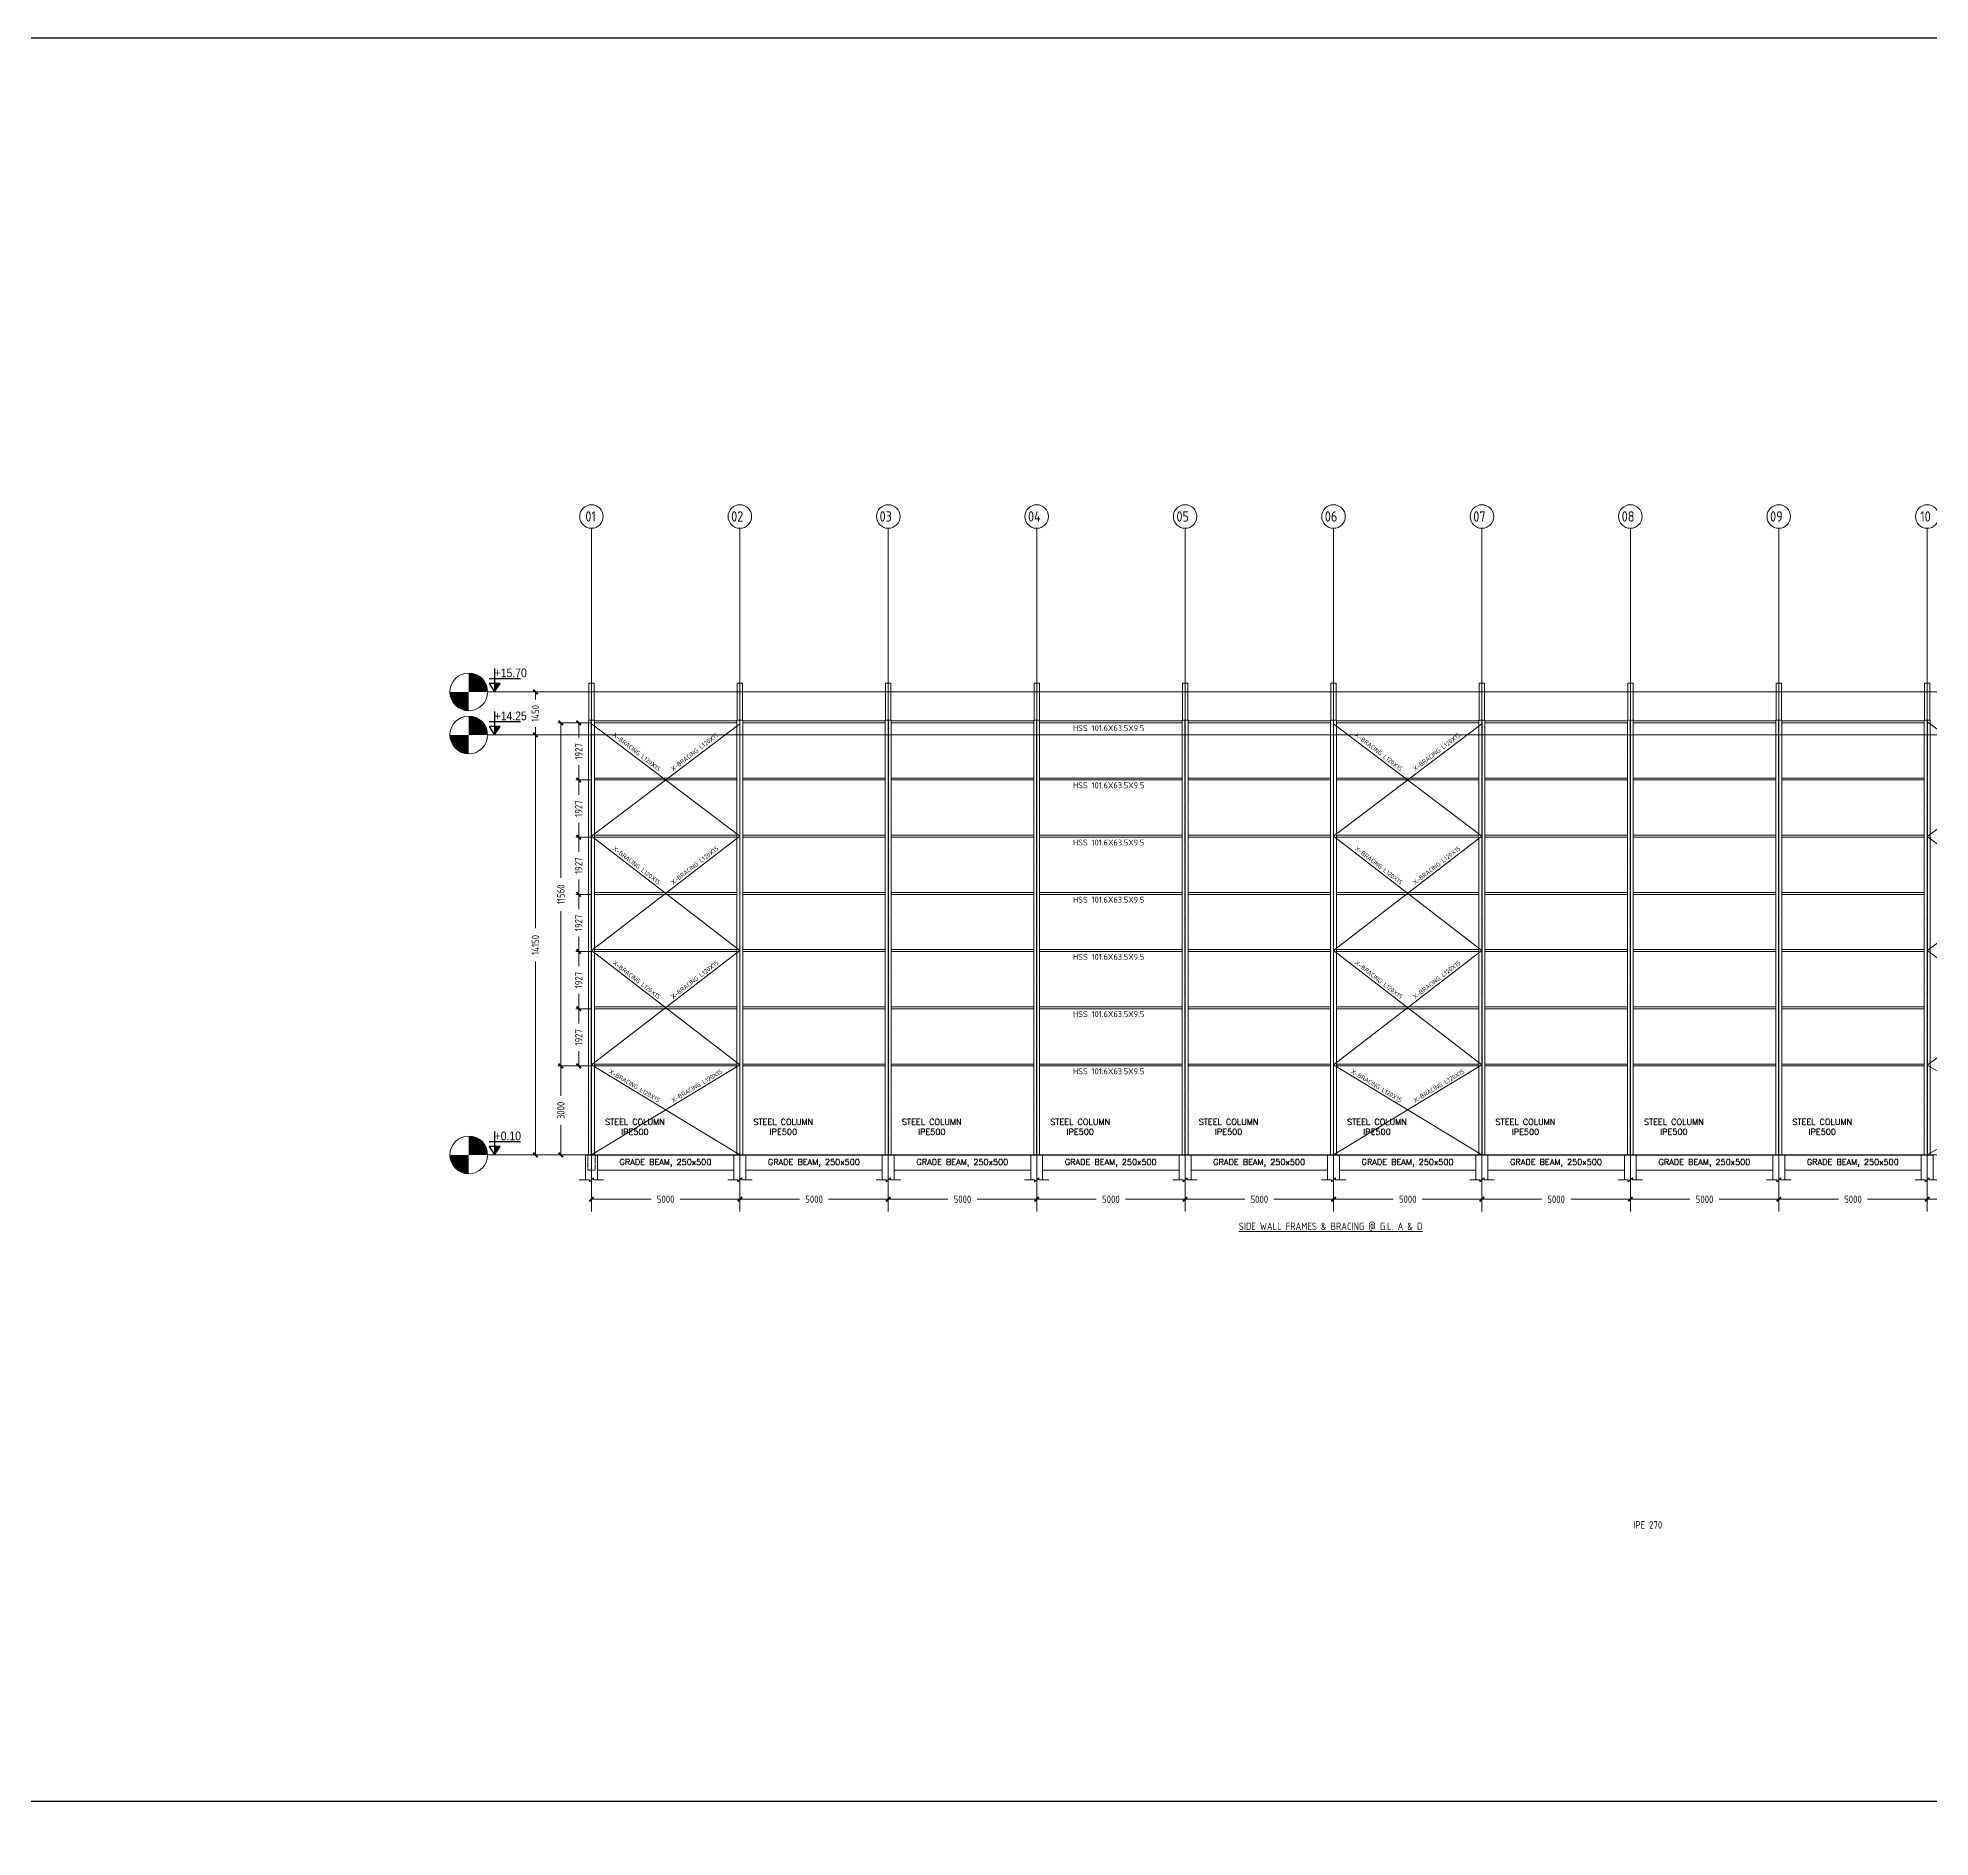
# Model space of a CAD drawing. Header units: millimetres. Extents: x -388065 to 2372687422, y -192755 to 667797.
# Drawn here: x 300848 to 364598, y 577707 to 638332 of the extents above; entities that cross this region are included whole.
import ezdxf

# ---------------------------------------------------------------- set-up
doc = ezdxf.new("R2010")
doc.units = ezdxf.units.MM
for name, pattern in [('CENTER', [2, 1.25, -0.25, 0.25, -0.25]), ('DASHED2', [0.375, 0.25, -0.125]), ('HIDDEN2', [4.7625, 3.175, -1.5875])]:
    doc.linetypes.add(name, pattern=pattern)
for name, color, linetype, lineweight in [('A-FLOR-LEVL', 51, 'Continuous', 9), ('BEAMS', 6, 'Continuous', 30), ('KOT-20', 2, 'Continuous', 20), ('KOT-30', 3, 'Continuous', 0), ('STR-BEAM_EXPOSED', 5, 'DASHED2', 30), ('STR-CL', 1, 'CENTER', 9), ('STR-CONC_IN_SEC', 7, 'Continuous', 15), ('STR-CONC_IN_SEC_HIDD', 7, 'HIDDEN2', 15), ('STR-DIM', 1, 'Continuous', 9), ('STR-GRID', 248, 'Continuous', 9), ('STR-STEEL_IN_SEC', 6, 'Continuous', 15), ('STR-STEEL_IN_SEC_HIDD', 6, 'HIDDEN2', 15), ('STR-TEXT', 7, 'Continuous', 9)]:
    doc.layers.add(name, color=color, linetype=linetype, lineweight=lineweight)
doc.layers.add('BINA', color=7, linetype='Continuous')
doc.styles.add('ARİEL TUR', font='arial.ttf', dxfattribs={"width": 0.85})
doc.styles.add('MINA_MM_ANNOT_PLAN', font='dim.shx', dxfattribs={"height": 350})
doc.styles.add('MINA_MM_LAYOUT', font='dim.shx', dxfattribs={"height": 250})
doc.styles.add('MINA_MM_X-SEC', font='romans.shx', dxfattribs={"height": 125})
doc.dimstyles.new('MINA_MM_LAYOUT', dxfattribs={"dimtxt": 250, "dimasz": 150, "dimexe": 100, "dimexo": 100, "dimgap": 50, "dimtad": 0, "dimdec": 0, "dimzin": 0, "dimdsep": 46, "dimtxsty": 'MINA_MM_LAYOUT', "dimblk": 'ARCHTICK', "dimcen": 0.09, "dimclrd": 256, "dimclre": 256, "dimclrt": 7, "dimadec": 0, "dimazin": 0, "dimtfac": 1, "dimtdec": 0, "dimtix": 1, "dimtofl": 0, "dimtmove": 0, "dimatfit": 0, "dimfxl": 1, "dimtolj": 1, "dimtzin": 0, "dimlwd": -1, "dimlwe": -1, "dimarcsym": 0})

# ---------------------------------------------------------------- blocks, each defined once
blk = doc.blocks.new('*U1205')
blk.add_lwpolyline([(-56558, 29706), (-56558, -29706), (56558, -29706)])
blk = doc.blocks.new('*U1206')
at = {"color": 0, "linetype": 'ByBlock', "lineweight": -2, "transparency": 16777216}
blk.add_blockref('*U1205', (226230, 356472), dxfattribs=at)
blk = doc.blocks.new('_ARCHTICK')
at = {"color": 0, "linetype": 'ByBlock', "const_width": 0.4}
blk.add_lwpolyline([(-0.5, -0.5), (0.5, 0.5)], dxfattribs=at)
blk = doc.blocks.new('*D1654')
at = {"layer": 'Defpoints', "color": 0, "ltscale": 10, "transparency": 16777216}
for p in [(319498, 599547), (324498, 599547), (324498, 599201)]:
    blk.add_point(p, dxfattribs=at)
at = {"layer": 'STR-DIM', "ltscale": 10, "transparency": 16777216}
for p, q in [((319498, 599447), (319498, 599101)), ((324498, 599447), (324498, 599101)), ((319498, 599201), (321507, 599201)), ((324498, 599201), (322488, 599201))]:
    blk.add_line(p, q, dxfattribs=at)
at = {"layer": 'STR-DIM', "ltscale": 10, "transparency": 16777216, "xscale": 150, "yscale": 150, "zscale": 150, "rotation": 180}
blk.add_blockref('_ARCHTICK', (319498, 599201), dxfattribs=at)
at = {"layer": 'STR-DIM', "ltscale": 10, "transparency": 16777216, "xscale": 150, "yscale": 150, "zscale": 150}
blk.add_blockref('_ARCHTICK', (324498, 599201), dxfattribs=at)
at = {"layer": 'STR-DIM', "color": 7, "ltscale": 10, "transparency": 16777216, "insert": (321998, 599201), "char_height": 250, "attachment_point": 5, "style": 'MINA_MM_LAYOUT'}
blk.add_mtext('\\A1;5000', dxfattribs=at)
blk = doc.blocks.new('*D1655')
at = {"layer": 'Defpoints', "color": 0, "ltscale": 10, "transparency": 16777216}
for p in [(324498, 599547), (329498, 599547), (329498, 599201)]:
    blk.add_point(p, dxfattribs=at)
at = {"layer": 'STR-DIM', "ltscale": 10, "transparency": 16777216}
for p, q in [((324498, 599447), (324498, 599101)), ((329498, 599447), (329498, 599101)), ((324498, 599201), (326507, 599201)), ((329498, 599201), (327488, 599201))]:
    blk.add_line(p, q, dxfattribs=at)
at = {"layer": 'STR-DIM', "ltscale": 10, "transparency": 16777216, "xscale": 150, "yscale": 150, "zscale": 150, "rotation": 180}
blk.add_blockref('_ARCHTICK', (324498, 599201), dxfattribs=at)
at = {"layer": 'STR-DIM', "ltscale": 10, "transparency": 16777216, "xscale": 150, "yscale": 150, "zscale": 150}
blk.add_blockref('_ARCHTICK', (329498, 599201), dxfattribs=at)
at = {"layer": 'STR-DIM', "color": 7, "ltscale": 10, "transparency": 16777216, "insert": (326998, 599201), "char_height": 250, "attachment_point": 5, "style": 'MINA_MM_LAYOUT'}
blk.add_mtext('\\A1;5000', dxfattribs=at)
blk = doc.blocks.new('*D1656')
at = {"layer": 'Defpoints', "color": 0, "ltscale": 10, "transparency": 16777216}
for p in [(329498, 599547), (334498, 599547), (334498, 599201)]:
    blk.add_point(p, dxfattribs=at)
at = {"layer": 'STR-DIM', "ltscale": 10, "transparency": 16777216}
for p, q in [((329498, 599447), (329498, 599101)), ((334498, 599447), (334498, 599101)), ((329498, 599201), (331507, 599201)), ((334498, 599201), (332488, 599201))]:
    blk.add_line(p, q, dxfattribs=at)
at = {"layer": 'STR-DIM', "ltscale": 10, "transparency": 16777216, "xscale": 150, "yscale": 150, "zscale": 150, "rotation": 180}
blk.add_blockref('_ARCHTICK', (329498, 599201), dxfattribs=at)
at = {"layer": 'STR-DIM', "ltscale": 10, "transparency": 16777216, "xscale": 150, "yscale": 150, "zscale": 150}
blk.add_blockref('_ARCHTICK', (334498, 599201), dxfattribs=at)
at = {"layer": 'STR-DIM', "color": 7, "ltscale": 10, "transparency": 16777216, "insert": (331998, 599201), "char_height": 250, "attachment_point": 5, "style": 'MINA_MM_LAYOUT'}
blk.add_mtext('\\A1;5000', dxfattribs=at)
blk = doc.blocks.new('*D1657')
at = {"layer": 'Defpoints', "color": 0, "ltscale": 10, "transparency": 16777216}
for p in [(334498, 599547), (339498, 599547), (339498, 599201)]:
    blk.add_point(p, dxfattribs=at)
at = {"layer": 'STR-DIM', "ltscale": 10, "transparency": 16777216}
for p, q in [((334498, 599447), (334498, 599101)), ((339498, 599447), (339498, 599101)), ((334498, 599201), (336507, 599201)), ((339498, 599201), (337488, 599201))]:
    blk.add_line(p, q, dxfattribs=at)
at = {"layer": 'STR-DIM', "ltscale": 10, "transparency": 16777216, "xscale": 150, "yscale": 150, "zscale": 150, "rotation": 180}
blk.add_blockref('_ARCHTICK', (334498, 599201), dxfattribs=at)
at = {"layer": 'STR-DIM', "ltscale": 10, "transparency": 16777216, "xscale": 150, "yscale": 150, "zscale": 150}
blk.add_blockref('_ARCHTICK', (339498, 599201), dxfattribs=at)
at = {"layer": 'STR-DIM', "color": 7, "ltscale": 10, "transparency": 16777216, "insert": (336998, 599201), "char_height": 250, "attachment_point": 5, "style": 'MINA_MM_LAYOUT'}
blk.add_mtext('\\A1;5000', dxfattribs=at)
blk = doc.blocks.new('*D1658')
at = {"layer": 'Defpoints', "color": 0, "ltscale": 10, "transparency": 16777216}
for p in [(339498, 599547), (344498, 599547), (344498, 599201)]:
    blk.add_point(p, dxfattribs=at)
at = {"layer": 'STR-DIM', "ltscale": 10, "transparency": 16777216}
for p, q in [((339498, 599447), (339498, 599101)), ((344498, 599447), (344498, 599101)), ((339498, 599201), (341507, 599201)), ((344498, 599201), (342488, 599201))]:
    blk.add_line(p, q, dxfattribs=at)
at = {"layer": 'STR-DIM', "ltscale": 10, "transparency": 16777216, "xscale": 150, "yscale": 150, "zscale": 150, "rotation": 180}
blk.add_blockref('_ARCHTICK', (339498, 599201), dxfattribs=at)
at = {"layer": 'STR-DIM', "ltscale": 10, "transparency": 16777216, "xscale": 150, "yscale": 150, "zscale": 150}
blk.add_blockref('_ARCHTICK', (344498, 599201), dxfattribs=at)
at = {"layer": 'STR-DIM', "color": 7, "ltscale": 10, "transparency": 16777216, "insert": (341998, 599201), "char_height": 250, "attachment_point": 5, "style": 'MINA_MM_LAYOUT'}
blk.add_mtext('\\A1;5000', dxfattribs=at)
blk = doc.blocks.new('*D1659')
at = {"layer": 'Defpoints', "color": 0, "ltscale": 10, "transparency": 16777216}
for p in [(344498, 599547), (349498, 599547), (349498, 599201)]:
    blk.add_point(p, dxfattribs=at)
at = {"layer": 'STR-DIM', "ltscale": 10, "transparency": 16777216}
for p, q in [((344498, 599447), (344498, 599101)), ((349498, 599447), (349498, 599101)), ((344498, 599201), (346507, 599201)), ((349498, 599201), (347488, 599201))]:
    blk.add_line(p, q, dxfattribs=at)
at = {"layer": 'STR-DIM', "ltscale": 10, "transparency": 16777216, "xscale": 150, "yscale": 150, "zscale": 150, "rotation": 180}
blk.add_blockref('_ARCHTICK', (344498, 599201), dxfattribs=at)
at = {"layer": 'STR-DIM', "ltscale": 10, "transparency": 16777216, "xscale": 150, "yscale": 150, "zscale": 150}
blk.add_blockref('_ARCHTICK', (349498, 599201), dxfattribs=at)
at = {"layer": 'STR-DIM', "color": 7, "ltscale": 10, "transparency": 16777216, "insert": (346998, 599201), "char_height": 250, "attachment_point": 5, "style": 'MINA_MM_LAYOUT'}
blk.add_mtext('\\A1;5000', dxfattribs=at)
blk = doc.blocks.new('*D1660')
at = {"layer": 'Defpoints', "color": 0, "ltscale": 10, "transparency": 16777216}
for p in [(349498, 599547), (354498, 599547), (354498, 599201)]:
    blk.add_point(p, dxfattribs=at)
at = {"layer": 'STR-DIM', "ltscale": 10, "transparency": 16777216}
for p, q in [((349498, 599447), (349498, 599101)), ((354498, 599447), (354498, 599101)), ((349498, 599201), (351507, 599201)), ((354498, 599201), (352488, 599201))]:
    blk.add_line(p, q, dxfattribs=at)
at = {"layer": 'STR-DIM', "ltscale": 10, "transparency": 16777216, "xscale": 150, "yscale": 150, "zscale": 150, "rotation": 180}
blk.add_blockref('_ARCHTICK', (349498, 599201), dxfattribs=at)
at = {"layer": 'STR-DIM', "ltscale": 10, "transparency": 16777216, "xscale": 150, "yscale": 150, "zscale": 150}
blk.add_blockref('_ARCHTICK', (354498, 599201), dxfattribs=at)
at = {"layer": 'STR-DIM', "color": 7, "ltscale": 10, "transparency": 16777216, "insert": (351998, 599201), "char_height": 250, "attachment_point": 5, "style": 'MINA_MM_LAYOUT'}
blk.add_mtext('\\A1;5000', dxfattribs=at)
blk = doc.blocks.new('*D1661')
at = {"layer": 'Defpoints', "color": 0, "ltscale": 10, "transparency": 16777216}
for p in [(354498, 599547), (359498, 599547), (359498, 599201)]:
    blk.add_point(p, dxfattribs=at)
at = {"layer": 'STR-DIM', "ltscale": 10, "transparency": 16777216}
for p, q in [((354498, 599447), (354498, 599101)), ((359498, 599447), (359498, 599101)), ((354498, 599201), (356507, 599201)), ((359498, 599201), (357488, 599201))]:
    blk.add_line(p, q, dxfattribs=at)
at = {"layer": 'STR-DIM', "ltscale": 10, "transparency": 16777216, "xscale": 150, "yscale": 150, "zscale": 150, "rotation": 180}
blk.add_blockref('_ARCHTICK', (354498, 599201), dxfattribs=at)
at = {"layer": 'STR-DIM', "ltscale": 10, "transparency": 16777216, "xscale": 150, "yscale": 150, "zscale": 150}
blk.add_blockref('_ARCHTICK', (359498, 599201), dxfattribs=at)
at = {"layer": 'STR-DIM', "color": 7, "ltscale": 10, "transparency": 16777216, "insert": (356998, 599201), "char_height": 250, "attachment_point": 5, "style": 'MINA_MM_LAYOUT'}
blk.add_mtext('\\A1;5000', dxfattribs=at)
blk = doc.blocks.new('*D1662')
at = {"layer": 'Defpoints', "color": 0, "ltscale": 10, "transparency": 16777216}
for p in [(359498, 599547), (364498, 599547), (364498, 599201)]:
    blk.add_point(p, dxfattribs=at)
at = {"layer": 'STR-DIM', "ltscale": 10, "transparency": 16777216}
for p, q in [((359498, 599447), (359498, 599101)), ((364498, 599447), (364498, 599101)), ((359498, 599201), (361507, 599201)), ((364498, 599201), (362488, 599201))]:
    blk.add_line(p, q, dxfattribs=at)
at = {"layer": 'STR-DIM', "ltscale": 10, "transparency": 16777216, "xscale": 150, "yscale": 150, "zscale": 150, "rotation": 180}
blk.add_blockref('_ARCHTICK', (359498, 599201), dxfattribs=at)
at = {"layer": 'STR-DIM', "ltscale": 10, "transparency": 16777216, "xscale": 150, "yscale": 150, "zscale": 150}
blk.add_blockref('_ARCHTICK', (364498, 599201), dxfattribs=at)
at = {"layer": 'STR-DIM', "color": 7, "ltscale": 10, "transparency": 16777216, "insert": (361998, 599201), "char_height": 250, "attachment_point": 5, "style": 'MINA_MM_LAYOUT'}
blk.add_mtext('\\A1;5000', dxfattribs=at)
blk = doc.blocks.new('*D1663')
at = {"layer": 'Defpoints', "color": 0, "ltscale": 10, "transparency": 16777216}
for p in [(364498, 599547), (369798, 599547), (369798, 599201)]:
    blk.add_point(p, dxfattribs=at)
at = {"layer": 'STR-DIM', "ltscale": 10, "transparency": 16777216}
for p, q in [((364498, 599447), (364498, 599101)), ((369798, 599447), (369798, 599101)), ((364498, 599201), (366657, 599201)), ((369798, 599201), (367638, 599201))]:
    blk.add_line(p, q, dxfattribs=at)
at = {"layer": 'STR-DIM', "ltscale": 10, "transparency": 16777216, "xscale": 150, "yscale": 150, "zscale": 150, "rotation": 180}
blk.add_blockref('_ARCHTICK', (364498, 599201), dxfattribs=at)
at = {"layer": 'STR-DIM', "ltscale": 10, "transparency": 16777216, "xscale": 150, "yscale": 150, "zscale": 150}
blk.add_blockref('_ARCHTICK', (369798, 599201), dxfattribs=at)
at = {"layer": 'STR-DIM', "color": 7, "ltscale": 10, "transparency": 16777216, "insert": (367148, 599201), "char_height": 250, "attachment_point": 5, "style": 'MINA_MM_LAYOUT'}
blk.add_mtext('\\A1;5300', dxfattribs=at)
blk = doc.blocks.new('short column')
at = {"layer": 'STR-CONC_IN_SEC', "ltscale": 10}
for points in [[(319298, 599855), (319298, 600683), (319698, 600683), (319698, 599855)], [(319088, 599855), (319428, 599855), (319428, 599785), (319568, 599925), (319568, 599855), (319908, 599855)]]:
    blk.add_lwpolyline(points, dxfattribs=at)
blk = doc.blocks.new('*U1665')
at = {"layer": 'STR-BEAM_EXPOSED'}
blk.add_blockref('short column', (-319498, -600234), dxfattribs=at)
blk = doc.blocks.new('*U1666')
at = {"layer": 'STR-BEAM_EXPOSED', "color": 0, "linetype": 'ByBlock', "lineweight": -2, "transparency": 16777216}
for p in [(0, 0), (5000, 0), (10000, 0), (15000, 0), (20000, 0), (25000, 0), (30000, 0), (35000, 0), (40000, 0), (45000, 0)]:
    blk.add_blockref('*U1665', p, dxfattribs=at)
blk = doc.blocks.new('grabe beam 25X50')
at = {"layer": 'STR-CONC_IN_SEC', "ltscale": 10}
for p, q in [((319698, 600683), (324298, 600683)), ((319698, 600183), (324298, 600183))]:
    blk.add_line(p, q, dxfattribs=at)
at = {"layer": 'STR-TEXT', "color": 7, "ltscale": 10, "insert": (321993, 600424), "char_height": 200, "width": 4744.19, "attachment_point": 5, "style": 'MINA_MM_X-SEC'}
blk.add_mtext('\\A1;GRADE BEAM, 250x500', dxfattribs=at)
blk = doc.blocks.new('*U1668')
at = {"layer": 'STR-BEAM_EXPOSED'}
blk.add_blockref('grabe beam 25X50', (-321998, -600433), dxfattribs=at)
blk = doc.blocks.new('*U1669')
at = {"layer": 'STR-BEAM_EXPOSED', "color": 0, "linetype": 'ByBlock', "lineweight": -2, "transparency": 16777216}
for p in [(0, 0), (5000, 0), (10000, 0), (15000, 0), (20000, 0), (25000, 0), (30000, 0), (35000, 0), (40000, 0)]:
    blk.add_blockref('*U1668', p, dxfattribs=at)
blk = doc.blocks.new('*U1670')
at = {"layer": 'STR-STEEL_IN_SEC', "ltscale": 10}
blk.add_lwpolyline([(200, 5), (-200, 5), (-200, -5), (200, -5)], close=True, dxfattribs=at)
blk = doc.blocks.new('*U1671')
at = {"layer": 'STR-BEAM_EXPOSED', "color": 0, "linetype": 'ByBlock', "lineweight": -2, "transparency": 16777216}
for p in [(0, 0), (5000, 0), (10000, 0), (15000, 0), (20000, 0), (25000, 0), (30000, 0), (35000, 0), (40000, 0), (45000, 0)]:
    blk.add_blockref('*U1670', p, dxfattribs=at)
blk = doc.blocks.new('Level - Level Head - Circle-15001-Section B')
at = {"layer": 'A-FLOR-LEVL', "true_color": 0xffffff}
h = blk.add_hatch(color=7, dxfattribs=at)
edge = h.paths.add_edge_path(flags=0)
edge.add_line((42780, 0), (42145, 0))
edge.add_arc((42780, 0), 635, 90, 180, ccw=False)
edge.add_line((42780, 635), (42780, 0))
h = blk.add_hatch(color=7, dxfattribs=at)
edge = h.paths.add_edge_path(flags=0)
edge.add_line((42780, -635), (42780, 0))
edge.add_line((42780, 0), (43415, 0))
edge.add_arc((42780, 0), 635, 270, 360, ccw=False)
at = {"layer": 'A-FLOR-LEVL', "color": 242, "true_color": 0xcd2027}
blk.add_circle((42780, 0), 635, dxfattribs=at)
blk = doc.blocks.new('*U1697')
at = {"layer": 'STR-STEEL_IN_SEC'}
for p, q in [((-100, -7325), (-100, 7325)), ((100, -7325), (100, 7325))]:
    blk.add_line(p, q, dxfattribs=at)
at = {"layer": 'STR-STEEL_IN_SEC', "ltscale": 0.1}
blk.add_line((-100, 7325), (100, 7325), dxfattribs=at)
at = {"layer": 'STR-STEEL_IN_SEC_HIDD', "ltscale": 0.5}
for p, q in [((-5, -7325), (-5, 7325)), ((5, -7325), (5, 7325))]:
    blk.add_line(p, q, dxfattribs=at)
blk = doc.blocks.new('*U1698')
at = {"layer": 'STR-STEEL_IN_SEC', "color": 0, "linetype": 'ByBlock', "lineweight": -2, "transparency": 16777216}
for p in [(0, 0), (5000, 0), (10000, 0), (15000, 0), (20000, 0), (25000, 0), (30000, 0), (35000, 0), (40000, 0), (45000, 0)]:
    blk.add_blockref('*U1697', p, dxfattribs=at)
blk = doc.blocks.new('*D1699')
at = {"layer": 'Defpoints', "color": 0, "ltscale": 10, "transparency": 16777216}
for p in [(317610, 614843), (318044, 614843), (318921, 600693)]:
    blk.add_point(p, dxfattribs=at)
at = {"layer": 'STR-DIM', "ltscale": 10, "transparency": 16777216}
for p, q in [((317944, 614843), (317510, 614843)), ((317610, 614843), (317610, 608330)), ((317610, 600693), (317610, 607207)), ((318821, 600693), (317510, 600693))]:
    blk.add_line(p, q, dxfattribs=at)
at = {"layer": 'STR-DIM', "ltscale": 10, "transparency": 16777216, "xscale": 150, "yscale": 150, "zscale": 150}
for p, rotation in [((317610, 614843), 90), ((317610, 600693), 270)]:
    blk.add_blockref('_ARCHTICK', p, dxfattribs=dict(at, rotation=rotation))
at = {"layer": 'STR-DIM', "color": 7, "ltscale": 10, "transparency": 16777216, "insert": (317610, 607768), "char_height": 250, "attachment_point": 5, "rotation": 90, "style": 'MINA_MM_LAYOUT'}
blk.add_mtext('\\A1;14150', dxfattribs=at)
blk = doc.blocks.new('*D1700')
at = {"layer": 'Defpoints', "color": 0, "transparency": 16777216}
for p in [(317610, 616293), (318291, 616293), (318044, 614843)]:
    blk.add_point(p, dxfattribs=at)
at = {"layer": 'STR-DIM', "transparency": 16777216}
for p, q in [((318191, 616293), (317510, 616293)), ((317610, 616293), (317610, 616035)), ((317944, 614843), (317510, 614843)), ((317610, 614843), (317610, 615102))]:
    blk.add_line(p, q, dxfattribs=at)
at = {"layer": 'STR-DIM', "transparency": 16777216, "xscale": 150, "yscale": 150, "zscale": 150}
for p, rotation in [((317610, 616293), 90), ((317610, 614843), 270)]:
    blk.add_blockref('_ARCHTICK', p, dxfattribs=dict(at, rotation=rotation))
at = {"layer": 'STR-DIM', "color": 7, "transparency": 16777216, "insert": (317610, 615568), "char_height": 250, "attachment_point": 5, "rotation": 90, "style": 'MINA_MM_LAYOUT'}
blk.add_mtext('\\A1;1450', dxfattribs=at)
blk = doc.blocks.new('*U1701')
at = {"layer": 'BEAMS', "lineweight": 13, "ltscale": 0.1}
blk.add_lwpolyline([(-90, 625), (90, 625), (90, -625), (-90, -625)], close=True, dxfattribs=at)
blk = doc.blocks.new('*U1702')
at = {"layer": 'STR-STEEL_IN_SEC', "color": 0, "linetype": 'ByBlock', "lineweight": -2, "transparency": 16777216}
for p in [(0, 0), (5000, 0), (10000, 0), (15000, 0), (20000, 0), (25000, 0), (30000, 0), (35000, 0), (40000, 0), (45000, 0)]:
    blk.add_blockref('*U1701', p, dxfattribs=at)
blk = doc.blocks.new('*D1706')
at = {"layer": 'Defpoints', "color": 0, "ltscale": 10, "transparency": 16777216}
for p in [(319598, 603693), (318467, 600693), (319298, 600693)]:
    blk.add_point(p, dxfattribs=at)
at = {"layer": 'STR-DIM', "ltscale": 10, "transparency": 16777216}
for p, q in [((319498, 603693), (318367, 603693)), ((318467, 603693), (318467, 602684)), ((318467, 600693), (318467, 601703)), ((319198, 600693), (318367, 600693))]:
    blk.add_line(p, q, dxfattribs=at)
at = {"layer": 'STR-DIM', "ltscale": 10, "transparency": 16777216, "xscale": 150, "yscale": 150, "zscale": 150}
for p, rotation in [((318467, 603693), 90), ((318467, 600693), 270)]:
    blk.add_blockref('_ARCHTICK', p, dxfattribs=dict(at, rotation=rotation))
at = {"layer": 'STR-DIM', "color": 7, "ltscale": 10, "transparency": 16777216, "insert": (318467, 602193), "char_height": 250, "attachment_point": 5, "rotation": 90, "style": 'MINA_MM_LAYOUT'}
blk.add_mtext('\\A1;3000', dxfattribs=at)
blk = doc.blocks.new('*D1707')
at = {"layer": 'Defpoints', "color": 0, "transparency": 16777216}
for p in [(318467, 615253), (319598, 615253), (319598, 603693)]:
    blk.add_point(p, dxfattribs=at)
at = {"layer": 'STR-DIM', "transparency": 16777216}
for p, q in [((319498, 615253), (318367, 615253)), ((318467, 615253), (318467, 610035)), ((318467, 603693), (318467, 608912)), ((319498, 603693), (318367, 603693))]:
    blk.add_line(p, q, dxfattribs=at)
at = {"layer": 'STR-DIM', "transparency": 16777216, "xscale": 150, "yscale": 150, "zscale": 150}
for p, rotation in [((318467, 615253), 90), ((318467, 603693), 270)]:
    blk.add_blockref('_ARCHTICK', p, dxfattribs=dict(at, rotation=rotation))
at = {"layer": 'STR-DIM', "color": 7, "transparency": 16777216, "insert": (318467, 609473), "char_height": 250, "attachment_point": 5, "rotation": 90, "style": 'MINA_MM_LAYOUT'}
blk.add_mtext('\\A1;11560', dxfattribs=at)
blk = doc.blocks.new('*U1708')
at = {"layer": 'STR-DIM'}
blk.add_lwpolyline([(-2400, 33.5), (2400, 33.5), (2400, -30), (-2400, -30)], close=True, dxfattribs=at)
blk = doc.blocks.new('*U1709')
at = {"layer": 'STR-DIM', "color": 0, "linetype": 'ByBlock', "lineweight": -2, "transparency": 16777216}
for p in [(0, 11560.0002), (5000, 11560.0002), (10000, 11560.0002), (15000, 11560.0002), (20000, 11560.0002), (25000, 11560.0002), (30000, 11560.0002), (35000, 11560.0002), (40000, 11560.0002), (0, 9633.3335), (5000, 9633.3335), (10000, 9633.3335), (15000, 9633.3335), (20000, 9633.3335), (25000, 9633.3335), (30000, 9633.3335), (35000, 9633.3335), (40000, 9633.3335), (0, 7706.6668), (5000, 7706.6668), (10000, 7706.6668), (15000, 7706.6668), (20000, 7706.6668), (25000, 7706.6668), (30000, 7706.6668), (35000, 7706.6668), (40000, 7706.6668), (0, 5780.0001), (5000, 5780.0001), (10000, 5780.0001), (15000, 5780.0001), (20000, 5780.0001), (25000, 5780.0001), (30000, 5780.0001), (35000, 5780.0001), (40000, 5780.0001), (0, 3853.3334), (5000, 3853.3334), (10000, 3853.3334), (15000, 3853.3334), (20000, 3853.3334), (25000, 3853.3334), (30000, 3853.3334), (35000, 3853.3334), (40000, 3853.3334), (0, 1926.6667), (5000, 1926.6667), (10000, 1926.6667), (15000, 1926.6667), (20000, 1926.6667), (25000, 1926.6667), (30000, 1926.6667), (35000, 1926.6667), (40000, 1926.6667), (0, 0), (5000, 0), (10000, 0), (15000, 0), (20000, 0), (25000, 0), (30000, 0), (35000, 0), (40000, 0)]:
    blk.add_blockref('*U1708', p, dxfattribs=at)
blk = doc.blocks.new('Bracing')
at = {"layer": 'STR-DIM'}
for points in [[(319498, 600693), (324498, 603725), (319498, 607578), (324498, 611429), (319498, 615222)], [(324498, 600693), (319498, 603725), (324498, 607578), (319498, 611429), (324498, 615222)]]:
    blk.add_lwpolyline(points, dxfattribs=at)
blk = doc.blocks.new('*U1728')
at = {"layer": 'STR-TEXT', "color": 7, "ltscale": 10, "insert": (260, 0), "char_height": 200, "attachment_point": 5, "style": 'MINA_MM_X-SEC'}
blk.add_mtext('\\A1;STEEL COLUMN\\PIPE500', dxfattribs=at)
blk = doc.blocks.new('*U1729')
at = {"layer": 'STR-TEXT', "color": 0, "linetype": 'ByBlock', "lineweight": -2, "transparency": 16777216}
for p in [(0, 0), (5000, 0), (10000, 0), (15000, 0), (20000, 0), (25000, 0), (30000, 0), (35000, 0), (40000, 0), (45000, 0)]:
    blk.add_blockref('*U1728', p, dxfattribs=at)
blk = doc.blocks.new('*U1730')
at = {"layer": 'STR-TEXT', "color": 7, "ltscale": 10, "insert": (-62, -21), "char_height": 200, "width": 3284.33, "attachment_point": 5, "style": 'MINA_MM_LAYOUT'}
blk.add_mtext('\\A1;HSS 101.6X63.5X9.5', dxfattribs=at)
blk = doc.blocks.new('*U1731')
at = {"layer": 'STR-DIM', "color": 0, "linetype": 'ByBlock', "lineweight": -2, "transparency": 16777216}
for p in [(0, 11562), (0, 9635), (0, 7708), (0, 5781), (0, 3854), (0, 1927), (0, 0)]:
    blk.add_blockref('*U1730', p, dxfattribs=at)
blk = doc.blocks.new('123465486')
at = {"layer": 'STR-TEXT', "color": 7, "ltscale": 10, "char_height": 150, "width": 2470.83, "attachment_point": 5, "style": 'MINA_MM_LAYOUT'}
for insert, rotation in [((321021, 614274), 322.22295), ((322974, 614274), 37.77705), ((321023, 610450), 322.22295), ((322976, 610450), 37.77705), ((321023, 606597), 322.22295), ((322976, 606597), 37.77705), ((320945, 603022), 329), ((323051, 603022), 31)]:
    blk.add_mtext('\\A1;X-BRACING L120X15', dxfattribs=dict(at, insert=insert, rotation=rotation))
blk = doc.blocks.new('*D1733')
at = {"layer": 'Defpoints', "color": 0, "ltscale": 0.1, "transparency": 16777216}
for p in [(319598, 605620), (319068, 603693), (319598, 603693)]:
    blk.add_point(p, dxfattribs=at)
at = {"layer": 'STR-DIM', "ltscale": 0.1, "transparency": 16777216}
for p, q in [((319498, 605620), (318968, 605620)), ((319068, 605620), (319068, 605123)), ((319068, 603693), (319068, 604190)), ((319498, 603693), (318968, 603693))]:
    blk.add_line(p, q, dxfattribs=at)
at = {"layer": 'STR-DIM', "ltscale": 0.1, "transparency": 16777216, "xscale": 150, "yscale": 150, "zscale": 150}
for p, rotation in [((319068, 605620), 90), ((319068, 603693), 270)]:
    blk.add_blockref('_ARCHTICK', p, dxfattribs=dict(at, rotation=rotation))
at = {"layer": 'STR-DIM', "color": 7, "ltscale": 0.1, "transparency": 16777216, "insert": (319068, 604657), "char_height": 250, "attachment_point": 5, "rotation": 90, "style": 'MINA_MM_LAYOUT'}
blk.add_mtext('\\A1;1927', dxfattribs=at)
blk = doc.blocks.new('KOTK5')
at = {"layer": 'BINA', "linetype": 'Continuous'}
blk.add_line((-0.23, 0.33), (1.108, 0.33), dxfattribs=at)
blk.add_lwpolyline([(0, 0.75), (0, -0.25), (0.23, 0.11), (-0.23, 0.11), (0, -0.25)], dxfattribs=at)
at = {"layer": 'BINA', "color": 1, "linetype": 'Continuous', "lineweight": 9}
blk.add_solid([(0, 0.11), (0, -0.25), (0.23, 0.11)], dxfattribs=at)
blk = doc.blocks.new('*D1934')
at = {"layer": 'Defpoints', "color": 0, "ltscale": 0.1, "transparency": 16777216}
for p in [(319068, 607547), (319598, 607547), (319598, 605620)]:
    blk.add_point(p, dxfattribs=at)
at = {"layer": 'STR-DIM', "ltscale": 0.1, "transparency": 16777216}
for p, q in [((319498, 607547), (318968, 607547)), ((319068, 607547), (319068, 607050)), ((319498, 605620), (318968, 605620)), ((319068, 605620), (319068, 606117))]:
    blk.add_line(p, q, dxfattribs=at)
at = {"layer": 'STR-DIM', "ltscale": 0.1, "transparency": 16777216, "xscale": 150, "yscale": 150, "zscale": 150}
for p, rotation in [((319068, 607547), 90), ((319068, 605620), 270)]:
    blk.add_blockref('_ARCHTICK', p, dxfattribs=dict(at, rotation=rotation))
at = {"layer": 'STR-DIM', "color": 7, "ltscale": 0.1, "transparency": 16777216, "insert": (319068, 606583), "char_height": 250, "attachment_point": 5, "rotation": 90, "style": 'MINA_MM_LAYOUT'}
blk.add_mtext('\\A1;1927', dxfattribs=at)
blk = doc.blocks.new('*D1935')
at = {"layer": 'Defpoints', "color": 0, "ltscale": 0.1, "transparency": 16777216}
for p in [(319068, 609473), (319598, 609473), (319598, 607547)]:
    blk.add_point(p, dxfattribs=at)
at = {"layer": 'STR-DIM', "ltscale": 0.1, "transparency": 16777216}
for p, q in [((319498, 609473), (318968, 609473)), ((319068, 609473), (319068, 608977)), ((319498, 607547), (318968, 607547)), ((319068, 607547), (319068, 608043))]:
    blk.add_line(p, q, dxfattribs=at)
at = {"layer": 'STR-DIM', "ltscale": 0.1, "transparency": 16777216, "xscale": 150, "yscale": 150, "zscale": 150}
for p, rotation in [((319068, 609473), 90), ((319068, 607547), 270)]:
    blk.add_blockref('_ARCHTICK', p, dxfattribs=dict(at, rotation=rotation))
at = {"layer": 'STR-DIM', "color": 7, "ltscale": 0.1, "transparency": 16777216, "insert": (319068, 608510), "char_height": 250, "attachment_point": 5, "rotation": 90, "style": 'MINA_MM_LAYOUT'}
blk.add_mtext('\\A1;1927', dxfattribs=at)
blk = doc.blocks.new('*D1936')
at = {"layer": 'Defpoints', "color": 0, "ltscale": 0.1, "transparency": 16777216}
for p in [(319068, 611400), (319598, 611400), (319598, 609473)]:
    blk.add_point(p, dxfattribs=at)
at = {"layer": 'STR-DIM', "ltscale": 0.1, "transparency": 16777216}
for p, q in [((319498, 611400), (318968, 611400)), ((319068, 611400), (319068, 610903)), ((319498, 609473), (318968, 609473)), ((319068, 609473), (319068, 609970))]:
    blk.add_line(p, q, dxfattribs=at)
at = {"layer": 'STR-DIM', "ltscale": 0.1, "transparency": 16777216, "xscale": 150, "yscale": 150, "zscale": 150}
for p, rotation in [((319068, 611400), 90), ((319068, 609473), 270)]:
    blk.add_blockref('_ARCHTICK', p, dxfattribs=dict(at, rotation=rotation))
at = {"layer": 'STR-DIM', "color": 7, "ltscale": 0.1, "transparency": 16777216, "insert": (319068, 610437), "char_height": 250, "attachment_point": 5, "rotation": 90, "style": 'MINA_MM_LAYOUT'}
blk.add_mtext('\\A1;1927', dxfattribs=at)
blk = doc.blocks.new('*D1937')
at = {"layer": 'Defpoints', "color": 0, "ltscale": 0.1, "transparency": 16777216}
for p in [(319068, 613327), (319598, 613327), (319598, 611400)]:
    blk.add_point(p, dxfattribs=at)
at = {"layer": 'STR-DIM', "ltscale": 0.1, "transparency": 16777216}
for p, q in [((319498, 613327), (318968, 613327)), ((319068, 613327), (319068, 612830)), ((319498, 611400), (318968, 611400)), ((319068, 611400), (319068, 611897))]:
    blk.add_line(p, q, dxfattribs=at)
at = {"layer": 'STR-DIM', "ltscale": 0.1, "transparency": 16777216, "xscale": 150, "yscale": 150, "zscale": 150}
for p, rotation in [((319068, 613327), 90), ((319068, 611400), 270)]:
    blk.add_blockref('_ARCHTICK', p, dxfattribs=dict(at, rotation=rotation))
at = {"layer": 'STR-DIM', "color": 7, "ltscale": 0.1, "transparency": 16777216, "insert": (319068, 612363), "char_height": 250, "attachment_point": 5, "rotation": 90, "style": 'MINA_MM_LAYOUT'}
blk.add_mtext('\\A1;1927', dxfattribs=at)
blk = doc.blocks.new('*D1938')
at = {"layer": 'Defpoints', "color": 0, "ltscale": 0.1, "transparency": 16777216}
for p in [(319068, 615253), (319598, 615253), (319598, 613327)]:
    blk.add_point(p, dxfattribs=at)
at = {"layer": 'STR-DIM', "ltscale": 0.1, "transparency": 16777216}
for p, q in [((319498, 615253), (318968, 615253)), ((319068, 615253), (319068, 614757)), ((319498, 613327), (318968, 613327)), ((319068, 613327), (319068, 613823))]:
    blk.add_line(p, q, dxfattribs=at)
at = {"layer": 'STR-DIM', "ltscale": 0.1, "transparency": 16777216, "xscale": 150, "yscale": 150, "zscale": 150}
for p, rotation in [((319068, 615253), 90), ((319068, 613327), 270)]:
    blk.add_blockref('_ARCHTICK', p, dxfattribs=dict(at, rotation=rotation))
at = {"layer": 'STR-DIM', "color": 7, "ltscale": 0.1, "transparency": 16777216, "insert": (319068, 614290), "char_height": 250, "attachment_point": 5, "rotation": 90, "style": 'MINA_MM_LAYOUT'}
blk.add_mtext('\\A1;1927', dxfattribs=at)

msp = doc.modelspace()

# ---------------------------------------------------------------- linework, layer by layer
msp.add_lwpolyline([(62925.5794, 638331.8126), (741615.8383, 638331.8064), (741615.9678, 222447.7909), (62925.7089, 222447.7971)], close=True)
at = {"layer": 'STR-CONC_IN_SEC_HIDD', "ltscale": 10}
msp.add_lwpolyline([(319372.6726, 600683.4531), (319622.6726, 600683.4531), (319622.6726, 600183.4531), (319372.6726, 600183.4531)], close=True, dxfattribs=at)
at = {"layer": 'STR-DIM'}
for points in [[(364497.6726, 600693.4531), (369797.6726, 603721.1525), (364497.6726, 607577.3492), (369797.6726, 611423.7276), (364497.6726, 615284.5915)], [(369797.6726, 600693.4531), (364497.6726, 603721.1525), (369797.6726, 607577.3492), (364497.6726, 611423.7276), (369797.6726, 615284.5915)]]:
    msp.add_lwpolyline(points, dxfattribs=at)
at = {"layer": 'STR-GRID', "ltscale": 10}
for p, q in [((319497.6726, 621807.8326), (319497.6726, 598791.9613)), ((324497.6726, 621807.8326), (324497.6726, 598791.9613)), ((329497.6726, 621807.8326), (329497.6726, 598791.9613)), ((334497.6726, 621807.8326), (334497.6726, 598791.9613)), ((339497.6726, 621807.8326), (339497.6726, 598791.9613)), ((344497.6726, 621807.8326), (344497.6726, 598791.9613)), ((349497.6726, 621807.8326), (349497.6726, 598791.9613)), ((354497.6726, 621807.8326), (354497.6726, 598791.9613)), ((359497.6726, 621807.8326), (359497.6726, 598791.9613)), ((364497.6726, 621807.8326), (364497.6726, 598791.9613)), ((315998.9589, 616293.4531), (373718.1951, 616293.4531)), ((315998.9589, 614843.4531), (373718.1951, 614843.4531)), ((315998.9589, 600693.4531), (373718.1951, 600693.4531))]:
    msp.add_line(p, q, dxfattribs=at)
for centre in [(319497.6726, 622203.9101), (324497.6726, 622203.9101), (329497.6726, 622203.9101), (334497.6726, 622203.9101), (339497.6726, 622203.9101), (344497.6726, 622203.9101), (349497.6726, 622203.9101), (354497.6726, 622203.9101), (359497.6726, 622203.9101), (364497.6726, 622203.9101)]:
    msp.add_circle(centre, 396.0775, dxfattribs=at)

# ---------------------------------------------------------------- block references
msp.add_blockref('*U1206', (119483.3383, 252153.8033))
at = {"layer": 'KOT-20', "lineweight": -3}
ref = msp.add_blockref('KOTK5', (316237.8382, 616490.3281), dxfattribs=dict(at, xscale=787.5, yscale=787.5, zscale=787.5))
ref.add_attrib('000.00', '+15.70', (316237.8382, 616787.451), dxfattribs={"layer": 'KOT-30', "color": 7, "height": 295.3125, "style": 'ARİEL TUR', "width": 0.85})
ref = msp.add_blockref('KOTK5', (316237.8382, 615040.3281), dxfattribs=dict(at, xscale=787.5, yscale=787.5, zscale=787.5))
ref.add_attrib('000.00', '+14.25', (316237.8382, 615337.451), dxfattribs={"layer": 'KOT-30', "color": 7, "height": 295.3125, "style": 'ARİEL TUR', "width": 0.85})
ref = msp.add_blockref('KOTK5', (316237.8382, 600890.3281), dxfattribs=dict(at, xscale=787.5, yscale=787.5, zscale=787.5))
ref.add_attrib('000.00', '+0.10', (316237.8382, 601187.451), dxfattribs={"layer": 'KOT-30', "color": 7, "height": 295.3125, "style": 'ARİEL TUR', "width": 0.85})
at = {"layer": 'STR-BEAM_EXPOSED'}
for name, p in [('*U1666', (319497.6726, 600234.4078)), ('*U1671', (319497.6726, 600688.4531)), ('*U1669', (321997.6726, 600433.4531))]:
    msp.add_blockref(name, p, dxfattribs=at)
at = {"layer": 'STR-CL', "xscale": -1}
for p in [(358143.7834, 616293.4531), (358143.7834, 614843.4531), (358143.7834, 600693.4531)]:
    msp.add_blockref('Level - Level Head - Circle-15001-Section B', p, dxfattribs=at)
at = {"layer": 'STR-DIM'}
for name, p in [('Bracing', (0, 0)), ('*U1709', (321997.6726, 603723.4531)), ('Bracing', (25000, 0)), ('123465486', (0, 0)), ('*U1731', (336983.6473, 603533.0045)), ('123465486', (25000, 0))]:
    msp.add_blockref(name, p, dxfattribs=at)
at = {"layer": 'STR-STEEL_IN_SEC'}
for name, p in [('*U1702', (319497.6726, 615968.4531)), ('*U1698', (319497.6726, 608018.4531))]:
    msp.add_blockref(name, p, dxfattribs=at)
at = {"layer": 'STR-TEXT', "color": 7, "ltscale": 10}
msp.add_blockref('*U1729', (320703.2102, 601639.386), dxfattribs=at)

# ---------------------------------------------------------------- texts
at = {"layer": 'STR-TEXT', "char_height": 350, "attachment_point": 1, "style": 'MINA_MM_ANNOT_PLAN'}
for s, insert in [('01', (319293.8687, 622382.4208)), ('02', (324205.8889, 622382.4208)), ('03', (329205.8889, 622382.4208)), ('04', (334205.8889, 622382.4208)), ('05', (339205.8889, 622382.4208)), ('06', (344205.8889, 622382.4208)), ('07', (349205.8889, 622382.4208)), ('08', (354205.8889, 622382.4208)), ('09', (359205.8889, 622382.4208)), ('10', (364264.4857, 622382.4208))]:
    msp.add_mtext_dynamic_manual_height_columns(s, width=668.666667, gutter_width=12.5, heights=[0], dxfattribs=dict(at, insert=insert))
at = {"layer": 'STR-TEXT', "color": 7, "ltscale": 10, "char_height": 250, "attachment_point": 5, "style": 'MINA_MM_LAYOUT'}
for s, insert, width in [('\\A1;{\\LSIDE WALL FRAMES & BRACING @ G.L. A & D}', (344399.9179, 598270.2599), 7313.692838), ('\\A1;IPE 270', (355085.036, 588229.2784), 1940.584123)]:
    msp.add_mtext(s, dxfattribs=dict(at, insert=insert, width=width))

# ---------------------------------------------------------------- dimensions: what is measured, and where the dimension line sits
at = {"layer": 'STR-DIM'}
for base, p1, p2, picture, middle in [((317610.2301, 616293.4531), (318043.5808, 614843.4531), (318291.3761, 616293.4531), '*D1700', (317610.2301, 615568.4531)), ((318467.2172, 615253.4531), (319597.6726, 603693.4531), (319597.6726, 615253.4531), '*D1707', (318467.2172, 609473.4531))]:
    dim = msp.add_linear_dim(base=base, p1=p1, p2=p2, angle=90, dimstyle='MINA_MM_LAYOUT', dxfattribs=at)
    dim.commit()
    dim.dimension.update_dxf_attribs({"geometry": picture, "text_midpoint": middle})
at = {"layer": 'STR-DIM', "color": 7, "ltscale": 0.1}
for base, p1, p2, picture, middle in [((319067.6653, 615253.4533), (319597.6726, 613326.7866), (319597.6726, 615253.4533), '*D1938', (319067.6653, 614290.1199)), ((319067.6653, 613326.7866), (319597.6726, 611400.1199), (319597.6726, 613326.7866), '*D1937', (319067.6653, 612363.4532)), ((319067.6653, 611400.1199), (319597.6726, 609473.4532), (319597.6726, 611400.1199), '*D1936', (319067.6653, 610436.7865)), ((319067.6653, 609473.4532), (319597.6726, 607546.7865), (319597.6726, 609473.4532), '*D1935', (319067.6653, 608510.1198)), ((319067.6653, 607546.7865), (319597.6726, 605620.1198), (319597.6726, 607546.7865), '*D1934', (319067.6653, 606583.4531))]:
    dim = msp.add_linear_dim(base=base, p1=p1, p2=p2, angle=90, dimstyle='MINA_MM_LAYOUT', dxfattribs=at)
    dim.commit()
    dim.dimension.update_dxf_attribs({"geometry": picture, "text_midpoint": middle})
at = {"layer": 'STR-DIM', "ltscale": 10}
for base, p1, p2, picture, middle in [((317610.2301, 614843.4531), (318920.6363, 600693.4531), (318043.5808, 614843.4531), '*D1699', (317610.2301, 607768.4531)), ((318467.2172, 600693.4531), (319597.6726, 603693.4531), (319297.6726, 600693.4531), '*D1706', (318467.2172, 602193.4531))]:
    dim = msp.add_linear_dim(base=base, p1=p1, p2=p2, angle=90, dimstyle='MINA_MM_LAYOUT', dxfattribs=at)
    dim.commit()
    dim.dimension.update_dxf_attribs({"geometry": picture, "text_midpoint": middle})
at = {"layer": 'STR-DIM', "ltscale": 0.1}
dim = msp.add_linear_dim(base=(319067.6653, 603693.4531), p1=(319597.6726, 605620.1198), p2=(319597.6726, 603693.4531), angle=90, dimstyle='MINA_MM_LAYOUT', dxfattribs=at)
dim.commit()
dim.dimension.update_dxf_attribs({"geometry": '*D1733', "text_midpoint": (319067.6653, 604656.7864)})
at = {"layer": 'STR-DIM', "ltscale": 10}
for base, p1, p2, picture, middle in [((324497.6726, 599201.2059), (319497.6726, 599547.0302), (324497.6726, 599547.0302), '*D1654', (321997.6726, 599201.2059)), ((329497.6726, 599201.2059), (324497.6726, 599547.0302), (329497.6726, 599547.0302), '*D1655', (326997.6726, 599201.2059)), ((334497.6726, 599201.2059), (329497.6726, 599547.0302), (334497.6726, 599547.0302), '*D1656', (331997.6726, 599201.2059)), ((339497.6726, 599201.2059), (334497.6726, 599547.0302), (339497.6726, 599547.254), '*D1657', (336997.6726, 599201.2059)), ((344497.6726, 599201.2059), (339497.6726, 599547.254), (344497.6726, 599547.0302), '*D1658', (341997.6726, 599201.2059)), ((349497.6726, 599201.2059), (344497.6726, 599547.0302), (349497.6726, 599547.0302), '*D1659', (346997.6726, 599201.2059)), ((354497.6726, 599201.2059), (349497.6726, 599547.0302), (354497.6726, 599547.0302), '*D1660', (351997.6726, 599201.2059)), ((359497.6726, 599201.2059), (354497.6726, 599547.0302), (359497.6726, 599547.0302), '*D1661', (356997.6726, 599201.2059)), ((364497.6726, 599201.2059), (359497.6726, 599547.0302), (364497.6726, 599547.0302), '*D1662', (361997.6726, 599201.2059)), ((369797.6726, 599201.2059), (364497.6726, 599547.0302), (369797.6726, 599547.0302), '*D1663', (367147.6726, 599201.2059))]:
    dim = msp.add_linear_dim(base=base, p1=p1, p2=p2, dimstyle='MINA_MM_LAYOUT', dxfattribs=at)
    dim.commit()
    dim.dimension.update_dxf_attribs({"geometry": picture, "text_midpoint": middle})

doc.saveas('drawing.dxf')
